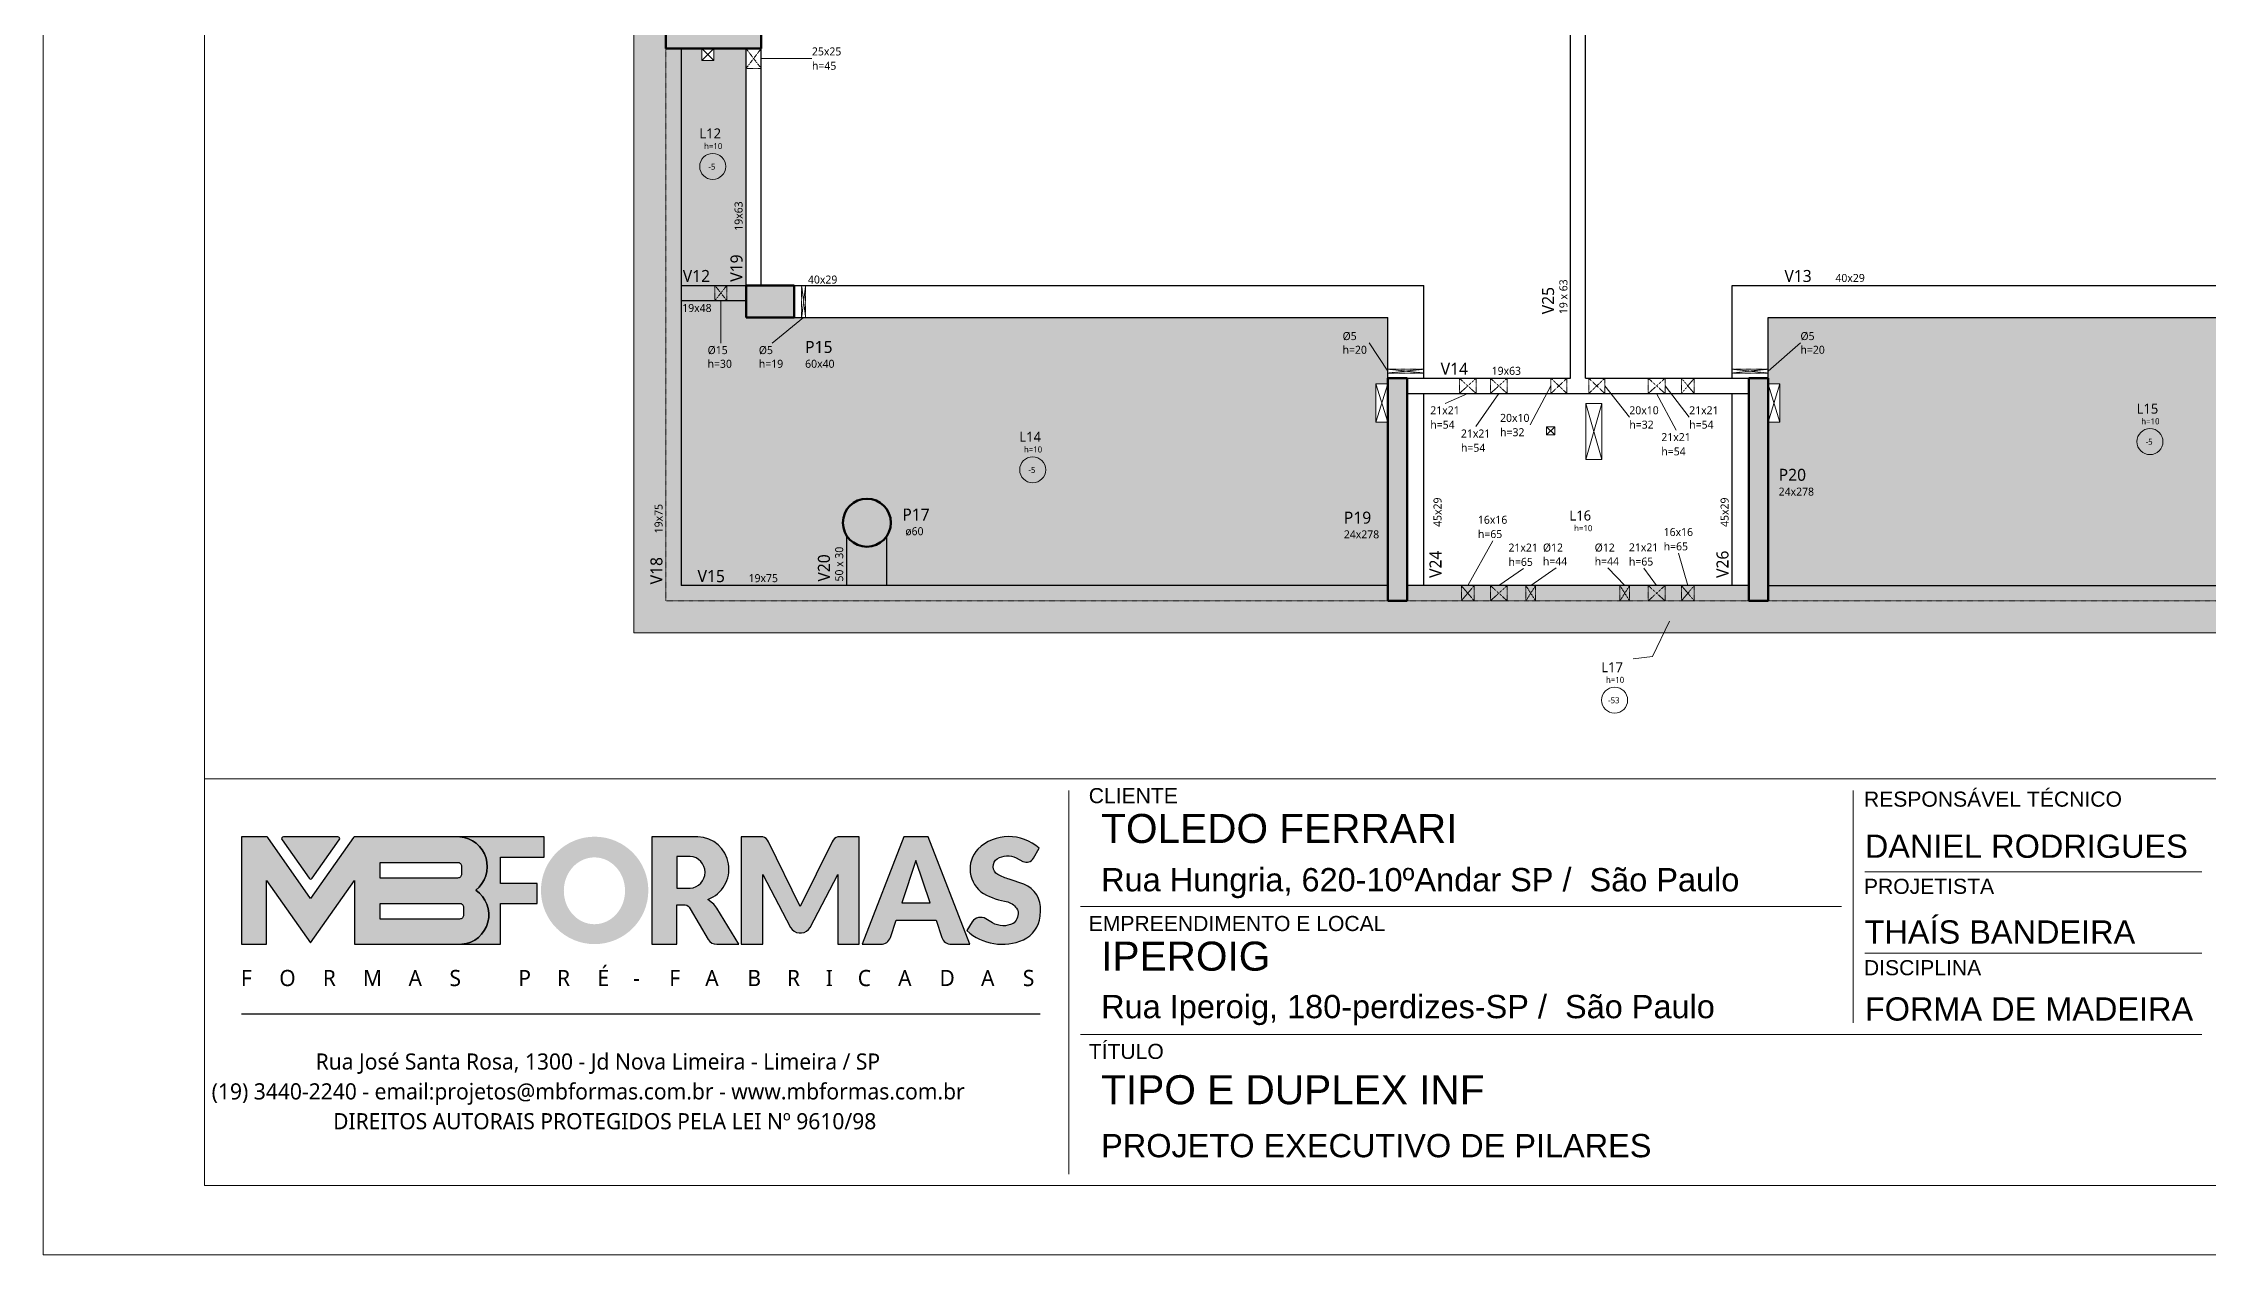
# Model space of a CAD drawing. Extents: x -23436 to 4767, y -3862 to 10024.
# Drawn here: x -19091 to -18151, y 7532 to 8059 of the extents above; entities that cross this region are included whole.
import ezdxf

# ---------------------------------------------------------------- set-up
doc = ezdxf.new("R2010")
doc.units = 0
doc.linetypes.add('Aligning Line', pattern=[0.635, 0.3175, -0.3175])
doc.linetypes.add('Traço', pattern=[0.635, 0.3175, -0.3175])
doc.layers.get('0').update_dxf_attribs({"lineweight": 13})
doc.layers.add('A-DETL', color=7, linetype='Continuous', lineweight=18, true_color=0x00a600)
for name, color, linetype, lineweight in [('A-FLOR', 7, 'Continuous', 18), ('A-FLOR-IDEN', 7, 'Continuous', 9), ('A-GENM', 7, 'Continuous', 18), ('A-GENM-HDLN', 7, 'Traço', 18), ('A-GENM-IDEN', 7, 'Continuous', 9), ('FOLHA MB', 7, 'Continuous', 13), ('S-BEAM', 3, 'Continuous', 18), ('S-BEAM-IDEN', 7, 'Continuous', 9), ('S-COLS', 5, 'Continuous', 18), ('S-COLS-IDEN', 7, 'Continuous', 9)]:
    doc.layers.add(name, color=color, linetype=linetype, lineweight=lineweight)
doc.layers.add('MB Logo', color=254, linetype='Continuous')
doc.layers.add('Texto Nível', color=251, linetype='Continuous')
doc.styles.add('Gadugi', font='gadugi.ttf', dxfattribs={"height": 15})
doc.styles.add('Gadugi_1', font='gadugi.ttf', dxfattribs={"height": 10})
doc.styles.add('Gadugi_2', font='gadugi.ttf', dxfattribs={"height": 22.5})
doc.styles.add('Gadugi_3', font='gadugi.ttf', dxfattribs={"height": 0.2})
doc.styles.add('MB_C01', font='arial.ttf', dxfattribs={"height": 1.3})
doc.styles.add('MB_C02', font='arial.ttf', dxfattribs={"height": 2})
doc.styles.add('MB_C03', font='arial.ttf', dxfattribs={"height": 2.5})
doc.styles.add('MtXpl_Lucida_Sans_Un', font='l_10646.ttf')

# ---------------------------------------------------------------- blocks, each defined once
blk = doc.blocks.new('MB-NOVO')
at = {"layer": 'MB Logo', "linetype": 'Continuous'}
h = blk.add_hatch(color=256, dxfattribs=at)
h.dxf.hatch_style = 1
h.set_gradient(color1=(242, 132, 69), color2=(247, 180, 141), rotation=90, tint=1)
h.paths.add_polyline_path([(-18529.6, 10980.8), (-18475.7, 10980.8, 0.706757), (-18468.7, 11008, 0.681802), (-18476.7, 11034.9), (-18529.4, 11034.9, 0.243712), (-18530.2, 11034.5), (-18551.7, 11003.9), (-18573.3, 11034.5, 0.243712), (-18574.1, 11034.9), (-18586.5, 11034.9), (-18586.5, 10980.8), (-18573.9, 10980.8), (-18573.9, 11012.9), (-18551.7, 10981.5), (-18529.6, 11012.9)])
h.paths.add_polyline_path([(-18516.8, 11014.1), (-18516.8, 11022), (-18477.8, 11022, -0.414214), (-18475.8, 11020), (-18475.8, 11016.1, -0.414214), (-18477.8, 11014.1)], flags=16)
h.paths.add_polyline_path([(-18516.8, 11001.4), (-18476.8, 11001.4, -0.414214), (-18474.8, 10999.4), (-18474.8, 10995.5, -0.414214), (-18476.8, 10993.5), (-18516.8, 10993.5)], flags=16)
at = {"layer": 'MB Logo', "true_color": 0x262626}
h = blk.add_hatch(color=250, dxfattribs=at)
h.dxf.hatch_style = 1
h.paths.add_polyline_path([(-18537.3, 11033.3, 0.60809), (-18538.1, 11034.9), (-18565.3, 11034.9, 0.60809), (-18566.1, 11033.3), (-18552.5, 11014, 0.518202), (-18550.9, 11014)])
h = blk.add_hatch(color=250, dxfattribs=at)
h.dxf.hatch_style = 1
h.paths.add_polyline_path([(-18456.2, 11011.3), (-18456.2, 11024.6), (-18434.2, 11024.6), (-18434.2, 11034.9), (-18476.7, 11034.9, -0.681802), (-18468.7, 11008, -0.706757), (-18475.7, 10980.8), (-18456.2, 10980.8), (-18456.2, 11001.4), (-18437.8, 11001.4), (-18437.8, 11011.3)])
h = blk.add_hatch(color=250, dxfattribs=at)
h.dxf.hatch_style = 1
h.paths.add_polyline_path([(-18435.9, 11007.9, 1), (-18381.9, 11007.9, 1)])
edge = h.paths.add_edge_path(flags=16)
edge.add_ellipse((-18409, 11007.7), major_axis=(0, 16.8), ratio=0.916255, start_angle=0, end_angle=360)
h = blk.add_hatch(color=250, dxfattribs=at)
h.dxf.hatch_style = 1
h.paths.add_polyline_path([(-18357, 11034.9), (-18380.2, 11034.9), (-18380.2, 10980.8), (-18367.6, 10980.8), (-18367.6, 11000.7), (-18363.4, 11000.7, -0.195765), (-18360.9, 10998.9), (-18351.8, 10983.2, 0.261385), (-18347.5, 10980.8), (-18336.4, 10980.8), (-18347.5, 10999, 0.082429), (-18349.6, 11001.5), (-18351.9, 11003.4, 0.81838)])
h.paths.add_polyline_path([(-18360.8, 11009), (-18367.6, 11009), (-18367.6, 11025), (-18360.8, 11025, -0.92578)], flags=16)
h = blk.add_hatch(color=250, dxfattribs=at)
h.dxf.hatch_style = 1
h.paths.add_polyline_path([(-18286.6, 11015.9), (-18286.6, 10980.8), (-18275.8, 10980.8), (-18275.8, 11034.9), (-18286.6, 11034.9, 0.216647), (-18289.4, 11032.4), (-18305.5, 10999.8), (-18321.6, 11032.7, 0.199908), (-18324.3, 11034.9), (-18335.2, 11034.9), (-18335.2, 10980.8), (-18324.3, 10980.8), (-18324.3, 11015.9), (-18310.4, 10989.3, 0.279644), (-18306, 10986.6, 0.340986), (-18300.5, 10989.3)])
h = blk.add_hatch(color=250, dxfattribs=at)
h.dxf.hatch_style = 1
h.paths.add_polyline_path([(-18274.4, 10980.8), (-18265, 10980.8, 0.322517), (-18260.2, 10984.3), (-18257.3, 10993), (-18237.2, 10993), (-18234.3, 10984.3, 0.322517), (-18229.5, 10980.8), (-18220.3, 10980.8), (-18241.2, 11034.9), (-18253.4, 11034.9)])
h.paths.add_polyline_path([(-18254.4, 11001.6), (-18247.3, 11023), (-18240.1, 11001.6)], flags=16)
h = blk.add_hatch(color=250, dxfattribs=at)
h.dxf.hatch_style = 1
h.paths.add_polyline_path([(-18206, 11024, -0.247671), (-18196.9, 11024.3), (-18193.5, 11022.5, 0.40799), (-18188.2, 11024.1), (-18185.4, 11029.1, 0.392837), (-18216.2, 11028.7, 0.467779), (-18213.3, 11006.3, 0.077523), (-18201.2, 11002.1, -0.214206), (-18196.1, 10997.9, -0.284295), (-18198.2, 10991.4, -0.26924), (-18208.8, 10991.6), (-18212.2, 10993.6, 0.407727), (-18219, 10992.1), (-18221.8, 10987.7, 0.296878), (-18193.2, 10983.1, 0.272251), (-18184.9, 10995.3), (-18184.6, 10997.9, 0.348906), (-18193.7, 11011.2), (-18200.4, 11013.5, -0.045018), (-18205.8, 11015.7, -0.618284)])
at = {"layer": 'MB Logo', "linetype": 'Continuous'}
blk.add_line((-18586.5, 10945.9), (-18184.8, 10945.9), dxfattribs=at)
at = {"layer": 'MB Logo', "color": 23, "linetype": 'Continuous', "true_color": 0xf28445}
for points in [[(-18573.3, 11034.5, 0.243712), (-18574.1, 11034.9), (-18586.5, 11034.9), (-18586.5, 10980.8), (-18573.9, 10980.8), (-18573.9, 11012.9), (-18551.7, 10981.5), (-18529.6, 11012.9), (-18529.6, 10980.8), (-18475.7, 10980.8, 0.706757), (-18468.7, 11008, 0.681802), (-18476.7, 11034.9), (-18529.4, 11034.9, 0.243712), (-18530.2, 11034.5), (-18551.7, 11003.9)], [(-18516.8, 11022), (-18477.8, 11022, -0.414214), (-18475.8, 11020), (-18475.8, 11016.1, -0.414214), (-18477.8, 11014.1), (-18516.8, 11014.1)], [(-18516.8, 11001.4), (-18476.8, 11001.4, -0.414214), (-18474.8, 10999.4), (-18474.8, 10995.5, -0.414214), (-18476.8, 10993.5), (-18516.8, 10993.5)]]:
    blk.add_lwpolyline(points, format="xyb", close=True, dxfattribs=at)
at = {"layer": 'MB Logo', "color": 250, "true_color": 0x262626}
for points in [[(-18537.3, 11033.3, 0.60809), (-18538.1, 11034.9), (-18565.3, 11034.9, 0.60809), (-18566.1, 11033.3), (-18552.5, 11014, 0.518202), (-18550.9, 11014)], [(-18437.8, 11011.3), (-18456.2, 11011.3), (-18456.2, 11024.6), (-18434.2, 11024.6), (-18434.2, 11034.9), (-18476.7, 11034.9, -0.681802), (-18468.7, 11008, -0.706757), (-18475.7, 10980.8), (-18456.2, 10980.8), (-18456.2, 11001.4), (-18437.8, 11001.4)], [(-18347.5, 10980.8), (-18336.4, 10980.8), (-18347.5, 10999, 0.082429), (-18349.6, 11001.5), (-18351.9, 11003.4, 0.81838), (-18357, 11034.9), (-18380.2, 11034.9), (-18380.2, 10980.8), (-18367.6, 10980.8), (-18367.6, 11000.7), (-18363.4, 11000.7, -0.209789), (-18360.8, 10998.7), (-18351.8, 10983.2, 0.261385)], [(-18286.6, 11015.9), (-18286.6, 10980.8), (-18275.8, 10980.8), (-18275.8, 11034.9), (-18286.6, 11034.9, 0.216647), (-18289.4, 11032.4), (-18305.5, 10999.8), (-18321.5, 11032.4, 0.216647), (-18324.3, 11034.9), (-18335.2, 11034.9), (-18335.2, 10980.8), (-18324.3, 10980.8), (-18324.3, 11015.9), (-18310.4, 10989.3, 0.279644), (-18306, 10986.6), (-18304.9, 10986.6, 0.279644), (-18300.5, 10989.3)], [(-18265, 10980.8, 0.322517), (-18260.2, 10984.3), (-18257.3, 10993), (-18237.2, 10993), (-18234.3, 10984.3, 0.322517), (-18229.5, 10980.8), (-18220.3, 10980.8), (-18241.2, 11034.9), (-18253.4, 11034.9), (-18274.4, 10980.8)], [(-18206.2, 11015.9, -0.549626), (-18206.4, 11023.8, -0.258723), (-18196.9, 11024.3), (-18193.5, 11022.5, 0.40799), (-18188.2, 11024.1), (-18185.4, 11029.1, 0.392837), (-18216.2, 11028.7, 0.467779), (-18213.3, 11006.3, 0.077523), (-18201.2, 11002.1, -0.203897), (-18196.3, 10998.2), (-18196.1, 10997.8, -0.267611), (-18198, 10991.6), (-18198.5, 10991.3, -0.261145), (-18208.8, 10991.6), (-18212.2, 10993.6, 0.407727), (-18219, 10992.1), (-18221.8, 10987.7, 0.296878), (-18193.2, 10983.1, 0.265963), (-18184.9, 10994.9), (-18184.7, 10997.6, 0.340466), (-18193.1, 11011), (-18200.4, 11013.5, -0.049298)], [(-18367.6, 11009), (-18360.8, 11009, 0.92578), (-18360.8, 11025), (-18367.6, 11025)]]:
    blk.add_lwpolyline(points, format="xyb", close=True, dxfattribs=at)
blk.add_lwpolyline([(-18247.3, 11023), (-18254.4, 11001.6), (-18240.1, 11001.6)], close=True, dxfattribs=at)
at = {"layer": 'MB Logo', "color": 250, "true_color": 0x262626, "style": 'MtXpl_Lucida_Sans_Un'}
for s, height, p in [('F', 8.12, (-18586.8, 10959.8)), ('O', 8.12, (-18567.5, 10959.8)), ('R', 8.12, (-18545.6, 10959.8)), ('M', 8.12, (-18525.4, 10959.8)), ('A', 8.12, (-18502.5, 10959.8)), ('S', 8.12, (-18481.9, 10959.8)), ('P', 8.12, (-18447.3, 10959.8)), ('R', 8.12, (-18427.8, 10959.8)), ('É', 8.12, (-18407.5, 10959.8)), ('-', 8.12, (-18389.6, 10959.8)), ('F', 8.12, (-18371.4, 10959.8)), ('A', 8.12, (-18353.3, 10959.8)), ('B', 8.12, (-18332.1, 10959.8)), ('R', 8.12, (-18312.2, 10959.8)), ('I', 8.12, (-18292.7, 10959.8)), ('C', 8.12, (-18276.6, 10959.8)), ('A', 8.12, (-18256.3, 10959.8)), ('D', 8.12, (-18235.5, 10959.8)), ('A', 8.12, (-18214.6, 10959.8)), ('S', 8.12, (-18193.6, 10959.8)), ('DIREITOS AUTORAIS PROTEGIDOS PELA LEI Nº 9610/98', 8.122, (-18540.4, 10887.8))]:
    blk.add_text(s, height=height, dxfattribs=at).set_placement(p)
at = {"layer": 'MB Logo', "style": 'MtXpl_Lucida_Sans_Un'}
for s, p in [('Rua José Santa Rosa, 1300 - Jd Nova Limeira - Limeira / SP', (-18549.2, 10917.8)), ('(19) 3440-2240 - email:projetos@mbformas.com.br - www.mbformas.com.br', (-18601.5, 10902.8))]:
    blk.add_text(s, height=8.122, dxfattribs=at).set_placement(p)
blk = doc.blocks.new('A$C169d8357')
at = {"layer": 'FOLHA MB', "color": 1}
for p, q in [((1109.82, 356.72), (70, 356.72)), ((445.65, 351.67), (445.65, 184.99)), ((786.55, 351.67), (786.55, 250.65)), ((938.09, 316.32), (791.61, 316.32)), ((781.5, 301.16), (450.7, 301.16)), ((938.09, 280.96), (791.61, 280.96)), ((938.09, 245.6), (450.7, 245.6))]:
    blk.add_line(p, q, dxfattribs=at)
for points in [[(0, 1199.94), (0, 149.94), (1485.02, 149.94), (1485.02, 1199.94)], [(70, 1169.94), (70, 179.94), (1455.02, 179.94), (1455.02, 1169.94)]]:
    blk.add_lwpolyline(points, close=True, dxfattribs=at)
at = {"layer": 'MB Logo', "xscale": 0.8642040370897565, "yscale": 0.8642040370897565, "zscale": 0.8642040370897565}
blk.add_blockref('MB-NOVO', (16148.65, -9204.85), dxfattribs=at)
at = {"layer": 'FOLHA MB', "color": 6}
for s, height, style, p in [('CLIENTE', 6.566, 'MB_C01', (454.33, 346.12)), ('RESPONSÁVEL TÉCNICO', 6.5663, 'MB_C01', (791.21, 344.6)), ('Rua Hungria, 620-10ºAndar SP /  São Paulo', 10.102, 'MB_C02', (459.73, 307.83)), ('PROJETISTA', 6.566, 'MB_C01', (791.21, 306.72)), ('EMPREENDIMENTO E LOCAL', 6.5663, 'MB_C01', (454.33, 290.56)), ('DISCIPLINA', 6.566, 'MB_C01', (791.21, 271.36)), ('Rua Iperoig, 180-perdizes-SP /  São Paulo', 10.102, 'MB_C02', (459.73, 252.69)), ('TÍTULO', 6.566, 'MB_C01', (454.33, 234.99)), ('PROJETO EXECUTIVO DE PILARES', 10.102, 'MB_C02', (459.73, 192.28))]:
    blk.add_text(s, height=height, dxfattribs=dict(at, style=style)).set_placement(p)
at = {"layer": 'FOLHA MB', "color": 5}
for s, height, style, p in [('TOLEDO FERRARI', 12.6276, 'MB_C03', (459.73, 328.83)), ('DANIEL RODRIGUES', 10.102, 'MB_C02', (791.61, 322.38)), ('THAÍS BANDEIRA', 10.102, 'MB_C02', (791.51, 285.11)), ('IPEROIG', 12.628, 'MB_C03', (459.73, 273.34)), ('FORMA DE MADEIRA', 10.102, 'MB_C02', (791.61, 251.66)), ('TIPO E DUPLEX INF', 12.6276, 'MB_C03', (459.73, 215.3))]:
    blk.add_text(s, height=height, dxfattribs=dict(at, style=style)).set_placement(p)
blk = doc.blocks.new('PED_FURO_RETANGULAR_R04_2020 _INSTÂNCIA_ - FURO RET-3755454-PL100 - FORMA DO PAVIMENTO TIPO')
at = {"layer": 'A-GENM-HDLN'}
for p, q in [((-12.5, 9.5), (12.5, -9.5)), ((-12.5, -9.5), (12.5, 9.5)), ((-12.5, -9.5), (-12.5, 9.5))]:
    blk.add_line(p, q, dxfattribs=at)
blk = doc.blocks.new('PED_FURO_RETANGULAR_R04_2020 _INSTÂNCIA_ - FURO RET-4011144-PL100 - FORMA DO PAVIMENTO TIPO')
at = {"layer": 'A-GENM-HDLN'}
for p, q in [((-10.5, 9.5), (10.5, -9.5)), ((-10.5, -9.5), (10.5, 9.5)), ((-10.5, -9.5), (-10.5, 9.5)), ((-10.5, 9.5), (10.5, 9.5)), ((10.5, 9.5), (10.5, -9.5))]:
    blk.add_line(p, q, dxfattribs=at)
blk = doc.blocks.new('PED_FURO_RETANGULAR_R04_2020 _INSTÂNCIA_ - FURO RET-V2-PL100 - FORMA DO PAVIMENTO TIPO')
at = {"layer": 'A-GENM-HDLN'}
for p, q in [((-10.5, 9.5), (10.5, -9.5)), ((-10.5, -9.5), (10.5, 9.5)), ((-10.5, -9.5), (-10.5, 9.5)), ((10.5, 9.5), (10.5, -9.5)), ((10.5, -9.5), (-10.5, -9.5))]:
    blk.add_line(p, q, dxfattribs=at)
blk = doc.blocks.new('PED_FURO_RETANGULAR_R04_2020 _INSTÂNCIA_ - FURO RET-4010708-PL100 - FORMA DO PAVIMENTO TIPO')
at = {"layer": 'A-GENM-HDLN'}
for p, q in [((-10.5, 9.5), (10.5, -9.5)), ((-10.5, -9.5), (10.5, 9.5)), ((-10.5, -9.5), (-10.5, 9.5)), ((10.5, 9.5), (10.5, -9.5))]:
    blk.add_line(p, q, dxfattribs=at)
blk = doc.blocks.new('PED_FURO_CIRCULAR_R04_2020 _INSTÂNCIA_ - FURO CIRC-3757155-PL100 - FORMA DO PAVIMENTO TIPO')
at = {"layer": 'A-GENM-HDLN'}
for p, q in [((7.5, -9.5), (-7.5, 9.5)), ((-7.5, -9.5), (7.5, 9.5)), ((-7.5, -9.5), (-7.5, 9.5)), ((7.5, 9.5), (7.5, -9.5))]:
    blk.add_line(p, q, dxfattribs=at)
blk = doc.blocks.new('PED_FURO_CIRCULAR_R04_2020 _INSTÂNCIA_ - FURO CIRC-3758362-PL100 - FORMA DO PAVIMENTO TIPO')
at = {"layer": 'A-GENM-HDLN'}
for p, q in [((6, -9.5), (-6, 9.5)), ((-6, -9.5), (6, 9.5)), ((-6, -9.5), (-6, 9.5)), ((6, 9.5), (6, -9.5)), ((6, -9.5), (-6, -9.5))]:
    blk.add_line(p, q, dxfattribs=at)
blk = doc.blocks.new('PED_FURO_CIRCULAR_R04_2020 _INSTÂNCIA_ - FURO CIRC-3758418-PL100 - FORMA DO PAVIMENTO TIPO')
at = {"layer": 'A-GENM-HDLN'}
for p, q in [((6, 9.5), (-6, -9.5)), ((-6, 9.5), (6, -9.5)), ((6, 9.5), (-6, 9.5)), ((-6, 9.5), (-6, -9.5)), ((6, -9.5), (6, 9.5))]:
    blk.add_line(p, q, dxfattribs=at)
blk = doc.blocks.new('PED_FURO_RETANGULAR_R04_2020 _INSTÂNCIA_ - FURO RET-3656268-PL100 - FORMA DO PAVIMENTO TIPO')
at = {"layer": 'A-GENM-HDLN'}
for p, q in [((-10, 9.5), (10, -9.5)), ((-10, -9.5), (10, 9.5)), ((-10, -9.5), (-10, 9.5)), ((10, 9.5), (10, -9.5))]:
    blk.add_line(p, q, dxfattribs=at)
blk = doc.blocks.new('PED_FURO_CIRCULAR_R04_2020 _INSTÂNCIA_ - FURO CIRC-3758922-PL100 - FORMA DO PAVIMENTO TIPO')
at = {"layer": 'A-GENM-HDLN'}
for p, q in [((2.5, -22.5), (-2.5, 22.5)), ((-2.5, -22.5), (2.5, 22.5)), ((-2.5, -22.5), (-2.5, 22.5)), ((2.5, 22.5), (2.5, -22.5))]:
    blk.add_line(p, q, dxfattribs=at)
blk = doc.blocks.new('PED_FURO_CIRCULAR_R04_2020 _INSTÂNCIA_ - FURO CIRC-3759319-PL100 - FORMA DO PAVIMENTO TIPO')
at = {"layer": 'A-GENM-HDLN'}
for p, q in [((2.5, -20), (-2.5, 20)), ((-2.5, -20), (2.5, 20)), ((-2.5, -20), (-2.5, 20)), ((2.5, 20), (2.5, -20))]:
    blk.add_line(p, q, dxfattribs=at)
blk = doc.blocks.new('PED_FURO_RETANGULAR_R04_2020 _INSTÂNCIA_ - FURO RET-4011024-PL100 - FORMA DO PAVIMENTO TIPO')
at = {"layer": 'A-GENM-HDLN'}
for p, q in [((-8, 9.5), (8, -9.5)), ((-8, -9.5), (8, 9.5)), ((-8, -9.5), (-8, 9.5)), ((8, 9.5), (8, -9.5))]:
    blk.add_line(p, q, dxfattribs=at)
blk = doc.blocks.new('PED_FURO_RETANGULAR_R04_2020 _INSTÂNCIA_ - FURO RET-4011217-PL100 - FORMA DO PAVIMENTO TIPO')
at = {"layer": 'A-GENM-HDLN'}
for p, q in [((-8, 9.5), (8, -9.5)), ((-8, -9.5), (8, 9.5)), ((-8, -9.5), (-8, 9.5)), ((8, 9.5), (8, -9.5)), ((8, -9.5), (-8, -9.5))]:
    blk.add_line(p, q, dxfattribs=at)
blk = doc.blocks.new('PED_FURO_RETANGULAR_R04_2020 _INSTÂNCIA_ - FURO RET-V3-PL100 - FORMA DO PAVIMENTO TIPO')
at = {"layer": 'A-GENM-HDLN'}
for p, q in [((-8, 9.5), (8, -9.5)), ((-8, -9.5), (8, 9.5)), ((-8, -9.5), (-8, 9.5)), ((-8, 9.5), (8, 9.5)), ((8, 9.5), (8, -9.5))]:
    blk.add_line(p, q, dxfattribs=at)
blk = doc.blocks.new('PED_TAG_LAJE_R01 - TÍTULO_ESPESSURA_REBAIXO-2413107-PL100 - FORMA DO PAVIMENTO TIPO')
at = {"layer": 'A-FLOR-IDEN'}
blk.add_circle((-0.046, -0.667), 0.325, dxfattribs=at)
blk = doc.blocks.new('54582')
at = {"layer": 'A-FLOR', "transparency": 33554495}
for points in [[(4070.6, 9942.4), (4070.6, 10847.4), (4030.6, 10847.4), (4030.6, 9982.4), (1751.6, 9982.4), (1751.6, 10847.4), (1711.6, 10847.4), (1711.6, 9942.4), (3974.3, 9942.4)], [(1818.2, 10376.4), (1851.6, 10376.4), (1851.6, 10672.4), (1811.5, 10672.4), (1811.5, 10657.5), (1796.5, 10657.5), (1796.5, 10672.4), (1770.6, 10672.4), (1770.6, 10376.4), (1816.4, 10376.4)], [(2027.6, 10001.4), (2653.6, 10001.4), (2653.6, 10205.4), (2638.6, 10205.4), (2638.6, 10253.4), (2653.6, 10253.4), (2653.6, 10336.4), (1851.6, 10336.4), (1851.6, 10357.4), (1770.6, 10357.4), (1770.6, 10001.4), (1977.6, 10001.4), (1977.6, 10063.3), (1974.8, 10068.5), (1973.1, 10074.1), (1972.6, 10079.9), (1973.2, 10085.7), (1974.9, 10091.4), (1977.6, 10096.6), (1981.4, 10101.1), (1985.9, 10104.8), (1991.1, 10107.6), (1996.7, 10109.3), (2002.6, 10109.9), (2008.4, 10109.3), (2014.1, 10107.6), (2019.2, 10104.8), (2023.8, 10101.1), (2027.5, 10096.6), (2030.3, 10091.4), (2032, 10085.7), (2032.6, 10079.9), (2032, 10074), (2030.3, 10068.4), (2027.6, 10063.2), (2027.6, 10040.5)], [(3128.6, 10001.4), (3754.6, 10001.4), (3754.6, 10063.3), (3751.8, 10068.5), (3750.1, 10074.1), (3749.6, 10079.9), (3750.2, 10085.7), (3751.9, 10091.4), (3754.6, 10096.6), (3758.4, 10101.1), (3762.9, 10104.8), (3768.1, 10107.6), (3773.7, 10109.3), (3779.6, 10109.9), (3785.4, 10109.3), (3791.1, 10107.6), (3796.2, 10104.8), (3800.8, 10101.1), (3804.5, 10096.6), (3807.3, 10091.4), (3809, 10085.7), (3809.6, 10079.9), (3809, 10074), (3807.3, 10068.4), (3804.6, 10063.2), (3804.6, 10001.4), (4011.6, 10001.4), (4011.6, 10357.4), (3930.6, 10357.4), (3930.6, 10336.4), (3128.6, 10336.4), (3128.6, 10253.4), (3143.5, 10253.4), (3143.5, 10205.4), (3128.6, 10205.4), (3128.6, 10040.5)]]:
    blk.add_hatch(color=7, dxfattribs=at).paths.add_polyline_path(points, flags=0)
at = {"layer": 'S-BEAM', "transparency": 33554495}
for points in [[(1751.6, 9982.4), (1770.6, 9982.4), (1770.6, 10672.4), (1751.6, 10672.4), (1751.6, 10040.5)], [(1770.6, 10357.4), (1851.6, 10357.4), (1851.6, 10376.4), (1770.6, 10376.4)], [(1977.6, 10001.4), (2027.6, 10001.4), (2027.5, 10063.2), (2023.7, 10058.6), (2019.2, 10054.9), (2014.1, 10052.2), (2008.4, 10050.5), (2002.6, 10049.9), (1996.7, 10050.5), (1991.1, 10052.2), (1985.9, 10055), (1981.3, 10058.7), (1977.6, 10063.2), (1977.6, 10040.5)], [(2653.6, 9982.4), (2653.6, 10001.4), (1770.6, 10001.4), (1770.6, 9982.4), (2451.9, 9982.4)], [(3104.6, 9982.4), (3104.6, 10001.4), (2677.6, 10001.4), (2677.6, 9982.4), (3022.8, 9982.4)], [(4030.6, 9982.4), (4030.6, 10001.4), (3128.6, 10001.4), (3128.6, 9982.4), (3974.3, 9982.4)]]:
    blk.add_hatch(color=7, dxfattribs=at).paths.add_polyline_path(points, flags=0)
at = {"layer": 'S-COLS'}
for points in [[(1870.6, 10672.4), (1870.6, 10691.4), (1751.6, 10691.4), (1751.6, 10672.4)], [(1851.6, 10336.4), (1911.6, 10336.4), (1911.6, 10376.4), (1851.6, 10376.4)], [(2677.6, 9982.4), (2677.6, 10260.4), (2653.6, 10260.4), (2653.6, 9982.4)], [(3128.6, 9982.4), (3128.6, 10260.4), (3104.6, 10260.4), (3104.6, 9982.4)], [(2002.6, 10049.9), (2008.4, 10050.5), (2014.1, 10052.2), (2019.2, 10054.9), (2023.8, 10058.7), (2027.5, 10063.2), (2030.3, 10068.4), (2032, 10074), (2032.6, 10079.9), (2032, 10085.7), (2030.3, 10091.4), (2027.5, 10096.6), (2023.7, 10101.2), (2019.2, 10104.8), (2014.1, 10107.6), (2008.4, 10109.3), (2002.6, 10109.9), (1996.7, 10109.3), (1991.1, 10107.6), (1985.9, 10104.8), (1981.4, 10101.1), (1977.6, 10096.6), (1974.9, 10091.4), (1973.2, 10085.7), (1972.6, 10079.9), (1973.2, 10074), (1974.9, 10068.4), (1977.6, 10063.2), (1981.4, 10058.7), (1985.9, 10054.9), (1991.1, 10052.2), (1996.7, 10050.5)]]:
    blk.add_hatch(color=7, dxfattribs=at).paths.add_polyline_path(points, flags=0)
at = {"color": 7, "linetype": 'Traço', "lineweight": 18}
for p, q in [((1796.5, 10672.5), (1796.6, 10672.4)), ((1811.5, 10672.4), (1811.5, 10672.5)), ((3128.5, 10253.4), (3128.6, 10253.2)), ((3128.5, 10205.4), (3128.6, 10205.7))]:
    blk.add_line(p, q, dxfattribs=at)
at = {"color": 7, "lineweight": 18}
for p, q in [((1796.5, 10657.5), (1811.5, 10672.4)), ((1796.6, 10672.4), (1811.5, 10657.5)), ((2638.6, 10205.5), (2653.6, 10253.4)), ((2638.6, 10253.4), (2653.6, 10205.5)), ((3128.6, 10205.7), (3143.5, 10253.4)), ((3128.6, 10253.1), (3143.5, 10205.5)), ((2900.9, 10158.9), (2920.9, 10228.9)), ((2900.9, 10228.9), (2920.9, 10158.9)), ((2852, 10189.9), (2862, 10199.9)), ((2852, 10199.9), (2862, 10189.9))]:
    blk.add_line(p, q, dxfattribs=at)
at = {"layer": 'A-DETL', "color": 7, "linetype": 'Aligning Line'}
for p, q in [((1751.6, 9982.4), (1751.6, 10847.4)), ((4030.6, 9982.4), (1751.6, 9982.4))]:
    blk.add_line(p, q, dxfattribs=at)
at = {"layer": 'A-FLOR', "color": 7}
for p, q in [((1711.6, 9942.4), (1711.6, 10847.4)), ((1796.5, 10672.4), (1796.5, 10657.5)), ((1796.5, 10657.5), (1811.5, 10657.5)), ((1811.5, 10657.5), (1811.5, 10672.4)), ((2653.6, 10253.4), (2638.6, 10253.4)), ((2638.6, 10253.4), (2638.6, 10205.4)), ((3143.5, 10253.4), (3128.6, 10253.4)), ((3143.5, 10205.4), (3143.5, 10253.4)), ((2920.9, 10228.9), (2900.9, 10228.9)), ((2900.9, 10228.9), (2900.9, 10158.9)), ((2920.9, 10158.9), (2920.9, 10228.9)), ((2638.6, 10205.4), (2653.6, 10205.4)), ((2862, 10199.9), (2852, 10199.9)), ((2852, 10199.9), (2852, 10189.9)), ((2862, 10189.9), (2862, 10199.9)), ((3128.6, 10205.4), (3143.5, 10205.4)), ((2852, 10189.9), (2862, 10189.9)), ((2900.9, 10158.9), (2920.9, 10158.9)), ((4070.6, 9942.4), (1711.6, 9942.4))]:
    blk.add_line(p, q, dxfattribs=at)
for start, end in [(200.6005, 202.3715), (210.3088, 213.5573), (326.4427, 329.6912), (337.6285, 339.3995)]:
    blk.add_arc((2002.6, 10079.9), 30, start, end, dxfattribs=at)
at = {"layer": 'A-FLOR-IDEN', "color": 7}
for p, q in [((3005.3, 9957), (2984.3, 9912.7)), ((2984.3, 9912.7), (2960, 9910.1))]:
    blk.add_line(p, q, dxfattribs=at)
at = {"layer": 'A-GENM-IDEN', "color": 7}
for p, q in [((1870.6, 10659.9), (1934, 10659.9)), ((1820.2, 10357.4), (1820.2, 10304.2)), ((1923.6, 10336.4), (1884.2, 10304.2)), ((2653.6, 10269.3), (2630.1, 10304.7)), ((3128.6, 10269.3), (3169.1, 10304.7)), ((2857.3, 10250.9), (2831.2, 10202.1)), ((2924.6, 10250.9), (2955.3, 10211.6)), ((2999.9, 10250.9), (3030.1, 10211.6)), ((2753.4, 10241.4), (2725.3, 10228.9)), ((2792.2, 10241.4), (2763.6, 10200)), ((2989.4, 10241.4), (3014, 10195.5)), ((2753.4, 10001.4), (2784.8, 10057.5)), ((3028.4, 10001.4), (3016.9, 10042.1)), ((2792.2, 10001.4), (2823, 10022.7)), ((2832.1, 10001.4), (2863.9, 10023.5)), ((2949.6, 10001.4), (2928.6, 10023.5)), ((2989.4, 10001.4), (2973.5, 10023.1))]:
    blk.add_line(p, q, dxfattribs=at)
at = {"layer": 'S-BEAM', "color": 7, "lineweight": 25}
for p, q in [((2881.6, 10260.4), (2881.6, 10937.9)), ((2900.6, 10260.4), (2900.6, 10937.9)), ((1770.6, 10672.4), (1770.6, 10001.4)), ((1851.6, 10376.4), (1851.6, 10672.4)), ((1870.6, 10376.4), (1870.6, 10672.4)), ((1770.6, 10376.4), (1851.6, 10376.4)), ((1911.6, 10376.4), (2653.6, 10376.4)), ((2653.6, 10376.4), (2698.6, 10376.4)), ((2698.6, 10260.4), (2698.6, 10376.4)), ((3083.6, 10376.4), (3128.6, 10376.4)), ((3083.6, 10260.4), (3083.6, 10376.4)), ((3128.6, 10376.4), (3870.6, 10376.4)), ((1770.6, 10357.4), (1851.6, 10357.4)), ((1911.6, 10336.4), (2653.6, 10336.4)), ((2653.6, 10260.4), (2653.6, 10336.4)), ((3128.6, 10260.4), (3128.6, 10336.4)), ((3128.6, 10336.4), (3870.6, 10336.4)), ((2677.6, 10260.4), (2881.6, 10260.4)), ((2900.6, 10260.4), (3104.6, 10260.4)), ((2677.6, 10241.4), (3104.6, 10241.4)), ((2698.6, 10001.4), (2698.6, 10241.4)), ((3083.6, 10001.4), (3083.6, 10241.4)), ((1977.6, 10001.4), (1977.6, 10063.3)), ((2027.6, 10001.4), (2027.6, 10063.3)), ((2653.6, 10001.4), (1770.6, 10001.4)), ((3104.6, 10001.4), (2677.6, 10001.4)), ((3128.6, 10001.4), (4011.6, 10001.4))]:
    blk.add_line(p, q, dxfattribs=at)
for start, end in [(223.0495, 224.8458), (235.3935, 236.1344), (303.8656, 304.6065), (315.1542, 316.9505)]:
    blk.add_arc((2002.6, 10079.9), 30, start, end, dxfattribs=at)
at = {"layer": 'S-COLS', "color": 7, "lineweight": 50}
for p, q in [((1751.6, 10672.4), (1751.6, 10691.4)), ((1870.6, 10691.4), (1870.6, 10672.4)), ((1870.6, 10672.4), (1751.6, 10672.4)), ((1851.6, 10336.4), (1851.6, 10376.4)), ((1851.6, 10376.4), (1911.6, 10376.4)), ((1911.6, 10376.4), (1911.6, 10336.4)), ((1911.6, 10336.4), (1851.6, 10336.4)), ((2653.6, 9982.4), (2653.6, 10260.4)), ((2653.6, 10260.4), (2677.6, 10260.4)), ((2677.6, 10260.4), (2677.6, 9982.4)), ((3104.6, 9982.4), (3104.6, 10260.4)), ((3104.6, 10260.4), (3128.6, 10260.4)), ((3128.6, 10260.4), (3128.6, 9982.4)), ((2677.6, 9982.4), (2653.6, 9982.4)), ((3128.6, 9982.4), (3104.6, 9982.4))]:
    blk.add_line(p, q, dxfattribs=at)
for start, end in [(0, 180), (180, 0)]:
    blk.add_arc((2002.6, 10079.9), 30, start, end, dxfattribs=at)
at = {"layer": 'A-FLOR-IDEN', "color": 7, "xscale": 49.99999999999998, "yscale": 49.99999999999998, "zscale": 49.99999999999998}
for p in [(1812.3, 10558.4), (3608.1, 10214.6), (2212.1, 10179.4), (2939.2, 9891.6)]:
    blk.add_blockref('PED_TAG_LAJE_R01 - TÍTULO_ESPESSURA_REBAIXO-2413107-PL100 - FORMA DO PAVIMENTO TIPO', p, dxfattribs=at)
at = {"layer": 'A-GENM', "color": 7, "linetype": 'Traço'}
for name, p, rotation in [('PED_FURO_RETANGULAR_R04_2020 _INSTÂNCIA_ - FURO RET-3755454-PL100 - FORMA DO PAVIMENTO TIPO', (1861.1, 10659.9), 89.9999999999999), ('PED_FURO_CIRCULAR_R04_2020 _INSTÂNCIA_ - FURO CIRC-3758922-PL100 - FORMA DO PAVIMENTO TIPO', (2676.1, 10269.3), 89.9999999999999), ('PED_FURO_CIRCULAR_R04_2020 _INSTÂNCIA_ - FURO CIRC-3758922-PL100 - FORMA DO PAVIMENTO TIPO', (3106.1, 10269.3), 89.9999999999999), ('PED_FURO_CIRCULAR_R04_2020 _INSTÂNCIA_ - FURO CIRC-3758418-PL100 - FORMA DO PAVIMENTO TIPO', (2949.6, 9991.9), 180), ('PED_FURO_RETANGULAR_R04_2020 _INSTÂNCIA_ - FURO RET-4011144-PL100 - FORMA DO PAVIMENTO TIPO', (2989.4, 9991.9), 180), ('PED_FURO_RETANGULAR_R04_2020 _INSTÂNCIA_ - FURO RET-V3-PL100 - FORMA DO PAVIMENTO TIPO', (3028.4, 9991.9), 180)]:
    blk.add_blockref(name, p, dxfattribs=dict(at, rotation=rotation))
for name, p in [('PED_FURO_CIRCULAR_R04_2020 _INSTÂNCIA_ - FURO CIRC-3757155-PL100 - FORMA DO PAVIMENTO TIPO', (1820.2, 10366.9)), ('PED_FURO_CIRCULAR_R04_2020 _INSTÂNCIA_ - FURO CIRC-3759319-PL100 - FORMA DO PAVIMENTO TIPO', (1923.6, 10356.4)), ('PED_FURO_RETANGULAR_R04_2020 _INSTÂNCIA_ - FURO RET-4010708-PL100 - FORMA DO PAVIMENTO TIPO', (2753.4, 10250.9)), ('PED_FURO_RETANGULAR_R04_2020 _INSTÂNCIA_ - FURO RET-4010708-PL100 - FORMA DO PAVIMENTO TIPO', (2792.2, 10250.9)), ('PED_FURO_RETANGULAR_R04_2020 _INSTÂNCIA_ - FURO RET-3656268-PL100 - FORMA DO PAVIMENTO TIPO', (2867.3, 10250.9)), ('PED_FURO_RETANGULAR_R04_2020 _INSTÂNCIA_ - FURO RET-3656268-PL100 - FORMA DO PAVIMENTO TIPO', (2914.6, 10250.9)), ('PED_FURO_RETANGULAR_R04_2020 _INSTÂNCIA_ - FURO RET-4010708-PL100 - FORMA DO PAVIMENTO TIPO', (2989.4, 10250.9)), ('PED_FURO_RETANGULAR_R04_2020 _INSTÂNCIA_ - FURO RET-4011024-PL100 - FORMA DO PAVIMENTO TIPO', (3028.4, 10250.9)), ('PED_FURO_RETANGULAR_R04_2020 _INSTÂNCIA_ - FURO RET-4011217-PL100 - FORMA DO PAVIMENTO TIPO', (2753.4, 9991.9)), ('PED_FURO_RETANGULAR_R04_2020 _INSTÂNCIA_ - FURO RET-V2-PL100 - FORMA DO PAVIMENTO TIPO', (2792.2, 9991.9)), ('PED_FURO_CIRCULAR_R04_2020 _INSTÂNCIA_ - FURO CIRC-3758362-PL100 - FORMA DO PAVIMENTO TIPO', (2832.1, 9991.9))]:
    blk.add_blockref(name, p, dxfattribs=at)
at = {"layer": 'A-FLOR-IDEN', "color": 7, "attachment_point": 1}
for s, insert, char_height, width, style in [('L12', (1793.3, 10572.5), 12.5, 33.27, 'Gadugi_3'), ('h=10', (1799.2, 10554.2), 7.5, 29.662, 'Gadugi_2'), ('-5', (1804.6, 10528.6), 7.5, 12.025, 'Gadugi_2'), ('L15', (3589.1, 10228.7), 12.5, 33.27, 'Gadugi_3'), ('h=10', (3595, 10210.4), 7.5, 29.662, 'Gadugi_2'), ('L14', (2193.1, 10193.5), 12.5, 33.27, 'Gadugi_3'), ('h=10', (2198.9, 10175.2), 7.5, 29.662, 'Gadugi_2'), ('-5', (3600.4, 10184.8), 7.5, 12.025, 'Gadugi_2'), ('-5', (2204.4, 10149.6), 7.5, 12.025, 'Gadugi_2'), ('L16', (2880.4, 10095.2), 12.5, 33.27, 'Gadugi_3'), ('h=10', (2886.3, 10076.9), 7.5, 29.662, 'Gadugi_2'), ('L17', (2920.2, 9905.7), 12.5, 33.27, 'Gadugi_3'), ('h=10', (2926.1, 9887.4), 7.5, 29.662, 'Gadugi_2'), ('-53', (2928.7, 9861.9), 7.5, 18.84, 'Gadugi_2')]:
    blk.add_mtext(s, dxfattribs=dict(at, insert=insert, char_height=char_height, width=width, style=style))
at = {"layer": 'A-GENM-IDEN', "color": 7, "char_height": 10, "attachment_point": 1, "style": 'Gadugi'}
for s, insert, width in [('25x25', (1934, 10673.7), 44.894), ('h=45', (1934, 10655.8), 39.684), ('Ø5', (2597, 10318.1), 22.046), ('Ø5', (3169.1, 10318.1), 22.046), ('Ø15', (1803.6, 10300.6), 31.266), ('h=30', (1803.6, 10283.5), 39.684), ('Ø5', (1867.6, 10300.6), 22.046), ('h=19', (1867.6, 10283.5), 39.684), ('h=20', (2597, 10301), 39.684), ('h=20', (3169.1, 10301), 39.684), ('21x21', (2706.6, 10225.4), 44.894), ('20x10', (2955.3, 10225.4), 44.894), ('21x21', (3030.1, 10225.4), 44.894), ('h=54', (2706.6, 10207.5), 39.684), ('21x21', (2744.9, 10196.4), 44.894), ('20x10', (2793.8, 10215.9), 44.894), ('h=32', (2793.8, 10198), 39.684), ('h=32', (2955.3, 10207.5), 39.684), ('h=54', (3030.1, 10207.5), 39.684), ('h=54', (2744.9, 10178.6), 39.684), ('21x21', (2995.3, 10191.9), 44.894), ('h=54', (2995.3, 10174.1), 39.684), ('16x16', (2766.1, 10088.6), 44.894), ('h=65', (2766.1, 10070.8), 39.684), ('16x16', (2998.2, 10073.3), 44.894), ('21x21', (2804.3, 10053.9), 44.894), ('h=65', (2804.3, 10036), 39.684), ('Ø12', (2847.3, 10053.9), 31.266), ('h=44', (2847.3, 10036.8), 39.684), ('Ø12', (2912, 10053.9), 31.266), ('h=44', (2912, 10036.8), 39.684), ('21x21', (2954.8, 10054.2), 44.894), ('h=65', (2954.8, 10036.4), 39.684), ('h=65', (2998.2, 10055.4), 39.684)]:
    blk.add_mtext(s, dxfattribs=dict(at, insert=insert, width=width))
at = {"layer": 'S-BEAM-IDEN', "color": 7, "attachment_point": 1, "rotation": 90}
for s, insert, char_height, width, style in [('19x63', (1837.3, 10444.7), 10, 44.894, 'Gadugi'), ('V19', (1832.2, 10381), 15, 44.093, 'Gadugi_1'), ('V25', (2846.2, 10340.4), 15, 44.093, 'Gadugi_1'), ('19 x 63', (2867.9, 10340.5), 10, 54.515, 'Gadugi'), ('19x75', (1737.3, 10066.7), 10, 44.894, 'Gadugi'), ('45x29', (2710.6, 10074.7), 10, 44.894, 'Gadugi'), ('45x29', (3069.3, 10074.7), 10, 44.894, 'Gadugi'), ('V18', (1732.2, 10003), 15, 44.093, 'Gadugi_1'), ('V20', (1941.4, 10006.4), 15, 44.093, 'Gadugi_1'), ('50 x 30', (1963, 10006.5), 10, 54.515, 'Gadugi'), ('V24', (2705.6, 10011), 15, 44.093, 'Gadugi_1'), ('V26', (3064.2, 10011), 15, 44.093, 'Gadugi_1')]:
    blk.add_mtext(s, dxfattribs=dict(at, insert=insert, char_height=char_height, width=width, style=style))
at = {"layer": 'S-BEAM-IDEN', "color": 7, "attachment_point": 1}
for s, insert, char_height, width, style in [('V12', (1772.6, 10395.7), 15, 44.093, 'Gadugi_1'), ('40x29', (1929, 10388.7), 10, 44.894, 'Gadugi'), ('V13', (3149.1, 10395.7), 15, 44.093, 'Gadugi_1'), ('40x29', (3212.8, 10390.7), 10, 44.894, 'Gadugi'), ('19x48', (1771.9, 10353.2), 10, 44.894, 'Gadugi'), ('V14', (2719.6, 10279.7), 15, 44.093, 'Gadugi_1'), ('19x63', (2783.3, 10274.7), 10, 44.894, 'Gadugi'), ('V15', (1791.1, 10020.7), 15, 44.093, 'Gadugi_1'), ('19x75', (1854.8, 10015.7), 10, 44.894, 'Gadugi')]:
    blk.add_mtext(s, dxfattribs=dict(at, insert=insert, char_height=char_height, width=width, style=style))
at = {"layer": 'S-COLS-IDEN', "color": 7, "attachment_point": 1}
for s, insert, char_height, width, style in [('P15', (1925.5, 10307), 15, 42.489, 'Gadugi_1'), ('60x40', (1925.5, 10283.5), 10, 44.894, 'Gadugi'), ('P20', (3141.9, 10147.3), 15, 42.489, 'Gadugi_1'), ('24x278', (3141.9, 10123.8), 10, 54.114, 'Gadugi'), ('P17', (2046.9, 10097.7), 15, 42.489, 'Gadugi_1'), ('P19', (2598.6, 10093.8), 15, 42.489, 'Gadugi_1'), ('ø60', (2050.6, 10074.3), 10, 28.46, 'Gadugi'), ('24x278', (2598.6, 10070.4), 10, 54.114, 'Gadugi')]:
    blk.add_mtext(s, dxfattribs=dict(at, insert=insert, char_height=char_height, width=width, style=style))

msp = doc.modelspace()

# ---------------------------------------------------------------- block references
at = {"layer": 'MB Logo'}
msp.add_blockref('A$C169d8357', (-19091.397, 7382.321), dxfattribs=at)
at = {"layer": 'Texto Nível', "xscale": 0.3478058558197216, "yscale": 0.3478058558197216, "zscale": 0.3478058558197216}
msp.add_blockref('54582', (-19430.005, 4344.438), dxfattribs=at)

doc.saveas('drawing.dxf')
